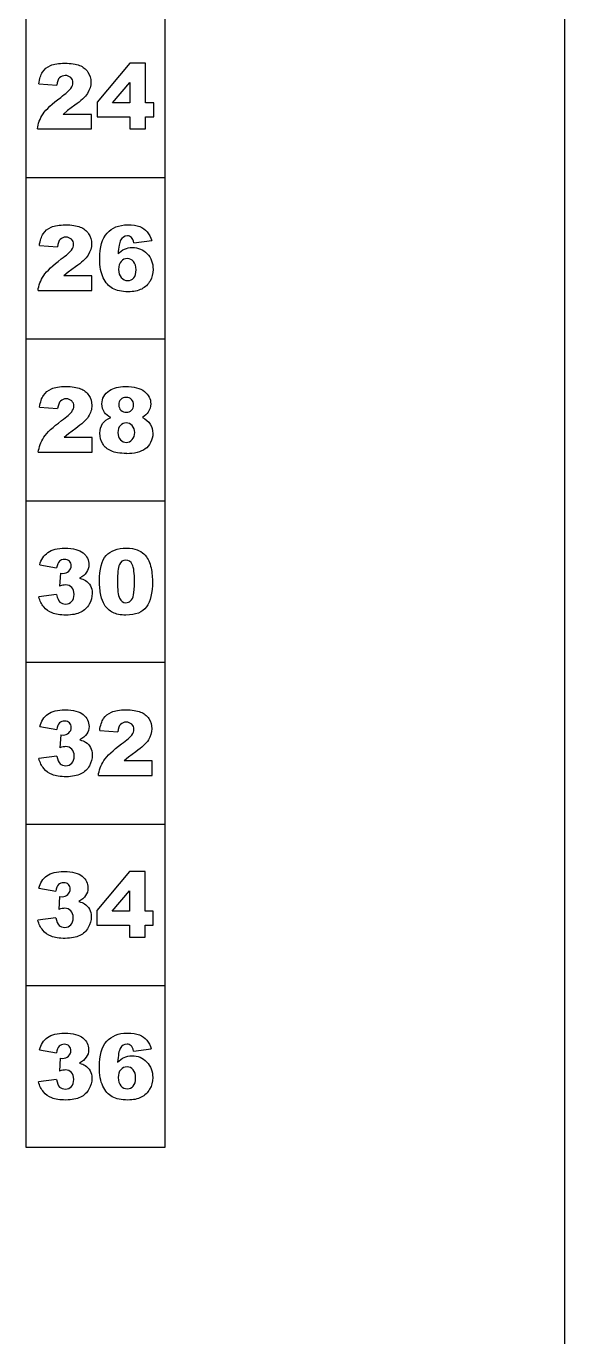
# Model space of a CAD drawing. Header units: millimetres. Extents: x 110 to 143, y 36 to 166.
# Drawn here: x 131.1 to 142.75, y 51.1 to 79.48 of the extents above; entities that cross this region are included whole.
import ezdxf

# ---------------------------------------------------------------- set-up
doc = ezdxf.new("R2010")
doc.units = ezdxf.units.MM
doc.header["$LTSCALE"] = 16.335
doc.layers.get('0').update_dxf_attribs({"linetype": 'CONTINUOUS'})

msp = doc.modelspace()

# ---------------------------------------------------------------- linework, layer by layer
at = {"linetype": 'Continuous'}
for p, q in [((142.746, 41.953), (142.746, 127.853)), ((131.096, 55.203), (131.096, 118.203)), ((134.096, 118.203), (134.096, 55.203)), ((133.339, 78.677), (132.631, 77.835)), ((133.678, 78.677), (133.339, 78.677)), ((133.678, 77.816), (133.678, 78.677)), ((131.366, 78.23), (131.756, 78.198)), ((132.964, 77.816), (133.339, 78.257)), ((133.339, 78.257), (133.339, 77.816)), ((132.147, 77.769), (131.99, 77.655)), ((132.631, 77.835), (132.631, 77.515)), ((133.339, 77.816), (132.964, 77.816)), ((133.854, 77.816), (133.678, 77.816)), ((133.854, 77.515), (133.854, 77.816)), ((131.99, 77.655), (131.897, 77.57)), ((132.505, 77.57), (131.897, 77.57)), ((132.505, 77.253), (132.505, 77.57)), ((132.631, 77.515), (133.339, 77.515)), ((133.339, 77.515), (133.339, 77.253)), ((133.678, 77.515), (133.854, 77.515)), ((133.678, 77.253), (133.678, 77.515)), ((131.338, 77.253), (132.505, 77.253)), ((133.339, 77.253), (133.678, 77.253)), ((131.096, 76.203), (134.096, 76.203)), ((131.38, 74.73), (131.77, 74.698)), ((133.424, 74.79), (133.811, 74.838)), ((132.004, 74.155), (131.911, 74.07)), ((132.518, 74.07), (131.911, 74.07)), ((132.161, 74.269), (132.004, 74.155)), ((132.518, 73.753), (132.518, 74.07)), ((131.351, 73.753), (132.518, 73.753)), ((134.096, 72.703), (131.096, 72.703)), ((131.386, 71.23), (131.775, 71.198)), ((132.01, 70.655), (131.917, 70.57)), ((132.167, 70.769), (132.01, 70.655)), ((132.524, 70.57), (131.917, 70.57)), ((132.524, 70.253), (132.524, 70.57)), ((131.357, 70.253), (132.524, 70.253)), ((131.096, 69.203), (134.096, 69.203)), ((131.387, 67.814), (131.754, 67.748)), ((131.839, 67.635), (131.818, 67.357)), ((131.839, 67.635), (131.889, 67.631)), ((131.754, 67.174), (131.366, 67.123)), ((134.096, 65.703), (131.096, 65.703)), ((131.39, 64.314), (131.757, 64.248)), ((131.841, 64.135), (131.821, 63.857)), ((131.841, 64.135), (131.892, 64.131)), ((132.685, 64.23), (133.074, 64.198)), ((131.757, 63.674), (131.369, 63.623)), ((133.308, 63.655), (133.216, 63.57)), ((133.823, 63.57), (133.216, 63.57)), ((133.466, 63.769), (133.308, 63.655)), ((133.823, 63.253), (133.823, 63.57)), ((132.656, 63.253), (133.823, 63.253)), ((131.096, 62.203), (134.096, 62.203)), ((133.331, 61.177), (132.622, 60.335)), ((133.67, 61.177), (133.331, 61.177)), ((133.67, 60.316), (133.67, 61.177)), ((131.367, 60.814), (131.735, 60.748)), ((132.955, 60.316), (133.331, 60.757)), ((133.331, 60.757), (133.331, 60.316)), ((131.819, 60.635), (131.799, 60.357)), ((131.819, 60.635), (131.87, 60.631)), ((131.735, 60.174), (131.346, 60.123)), ((132.622, 60.335), (132.622, 60.015)), ((133.331, 60.316), (132.955, 60.316)), ((133.845, 60.316), (133.67, 60.316)), ((133.845, 60.015), (133.845, 60.316)), ((132.622, 60.015), (133.331, 60.015)), ((133.331, 60.015), (133.331, 59.753)), ((133.67, 60.015), (133.845, 60.015)), ((133.67, 59.753), (133.67, 60.015)), ((133.331, 59.753), (133.67, 59.753)), ((134.096, 58.703), (131.096, 58.703)), ((133.415, 57.29), (133.802, 57.338)), ((131.381, 57.314), (131.749, 57.248)), ((131.833, 57.135), (131.813, 56.857)), ((131.833, 57.135), (131.883, 57.131)), ((131.749, 56.674), (131.36, 56.623)), ((134.096, 55.203), (131.096, 55.203))]:
    msp.add_line(p, q, dxfattribs=at)
msp.add_arc((133.27, 71.3), 1.071, 270.0061, 282.0044, dxfattribs=at)
for points in [[(131.45, 78.486), (131.49, 78.547), (131.548, 78.595), (131.622, 78.627)], [(131.622, 78.627), (131.697, 78.66), (131.799, 78.677), (131.931, 78.677)], [(131.931, 78.677), (132.067, 78.677), (132.173, 78.661), (132.249, 78.63)], [(132.249, 78.63), (132.326, 78.598), (132.385, 78.551), (132.429, 78.486)], [(131.366, 78.23), (131.382, 78.339), (131.409, 78.425), (131.45, 78.486)], [(131.819, 78.363), (131.787, 78.332), (131.766, 78.277), (131.756, 78.198)], [(131.941, 78.41), (131.892, 78.41), (131.85, 78.394), (131.819, 78.363)], [(132.06, 78.365), (132.028, 78.395), (131.989, 78.41), (131.941, 78.41)], [(132.107, 78.256), (132.107, 78.298), (132.091, 78.334), (132.06, 78.365)], [(132.429, 78.486), (132.473, 78.421), (132.495, 78.349), (132.495, 78.269)], [(131.841, 77.938), (131.955, 78.022), (132.027, 78.087), (132.059, 78.131)], [(132.059, 78.131), (132.091, 78.174), (132.107, 78.216), (132.107, 78.256)], [(132.495, 78.269), (132.495, 78.183), (132.469, 78.102), (132.42, 78.024)], [(131.459, 77.578), (131.527, 77.679), (131.654, 77.799), (131.841, 77.938)], [(132.42, 78.024), (132.37, 77.946), (132.279, 77.861), (132.147, 77.769)], [(131.338, 77.253), (131.351, 77.368), (131.391, 77.476), (131.459, 77.578)], [(131.38, 74.73), (131.395, 74.839), (131.423, 74.925), (131.464, 74.986)], [(131.464, 74.986), (131.504, 75.047), (131.562, 75.095), (131.636, 75.127)], [(131.636, 75.127), (131.711, 75.16), (131.813, 75.177), (131.945, 75.177)], [(131.955, 74.91), (131.905, 74.91), (131.864, 74.894), (131.833, 74.863)], [(131.945, 75.177), (132.081, 75.177), (132.187, 75.161), (132.263, 75.13)], [(132.073, 74.865), (132.042, 74.895), (132.003, 74.91), (131.955, 74.91)], [(132.263, 75.13), (132.34, 75.098), (132.399, 75.051), (132.443, 74.986)], [(132.443, 74.986), (132.487, 74.921), (132.509, 74.849), (132.509, 74.769)], [(132.687, 74.445), (132.687, 74.697), (132.739, 74.883), (132.846, 75)], [(132.846, 75), (132.952, 75.118), (133.099, 75.177), (133.288, 75.177)], [(133.284, 74.938), (133.221, 74.938), (133.172, 74.906), (133.137, 74.843)], [(133.372, 74.904), (133.348, 74.927), (133.319, 74.938), (133.284, 74.938)], [(133.288, 75.177), (133.399, 75.177), (133.487, 75.163), (133.552, 75.138)], [(133.552, 75.138), (133.617, 75.112), (133.67, 75.075), (133.713, 75.025)], [(133.713, 75.025), (133.755, 74.975), (133.788, 74.912), (133.811, 74.838)], [(131.833, 74.863), (131.801, 74.832), (131.78, 74.777), (131.77, 74.698)], [(131.855, 74.438), (131.968, 74.522), (132.041, 74.587), (132.073, 74.631)], [(132.121, 74.756), (132.121, 74.798), (132.105, 74.834), (132.073, 74.865)], [(132.073, 74.631), (132.105, 74.674), (132.121, 74.716), (132.121, 74.756)], [(132.509, 74.769), (132.509, 74.683), (132.483, 74.602), (132.434, 74.524)], [(133.137, 74.843), (133.112, 74.797), (133.092, 74.698), (133.081, 74.548)], [(133.081, 74.548), (133.127, 74.595), (133.175, 74.63), (133.224, 74.653)], [(133.224, 74.653), (133.273, 74.675), (133.329, 74.687), (133.394, 74.687)], [(133.424, 74.79), (133.413, 74.844), (133.396, 74.882), (133.372, 74.904)], [(133.394, 74.687), (133.518, 74.687), (133.624, 74.642), (133.71, 74.553)], [(131.473, 74.078), (131.541, 74.179), (131.668, 74.299), (131.855, 74.438)], [(132.434, 74.524), (132.384, 74.446), (132.293, 74.361), (132.161, 74.269)], [(132.762, 74.029), (132.711, 74.134), (132.687, 74.272), (132.687, 74.445)], [(133.149, 74.386), (133.112, 74.346), (133.094, 74.289), (133.094, 74.214)], [(133.285, 74.446), (133.231, 74.446), (133.185, 74.426), (133.149, 74.386)], [(133.418, 74.384), (133.382, 74.425), (133.338, 74.446), (133.285, 74.446)], [(133.472, 74.204), (133.472, 74.282), (133.453, 74.342), (133.418, 74.384)], [(133.71, 74.553), (133.796, 74.463), (133.84, 74.351), (133.84, 74.214)], [(131.351, 73.753), (131.365, 73.868), (131.405, 73.976), (131.473, 74.078)], [(133.094, 74.214), (133.094, 74.138), (133.113, 74.079), (133.152, 74.036)], [(133.42, 74.03), (133.454, 74.068), (133.472, 74.126), (133.472, 74.204)], [(133.84, 74.214), (133.84, 74.122), (133.818, 74.038), (133.774, 73.961)], [(132.965, 73.8), (132.88, 73.848), (132.813, 73.924), (132.762, 74.029)], [(133.303, 73.729), (133.162, 73.729), (133.049, 73.753), (132.965, 73.8)], [(133.152, 74.036), (133.19, 73.993), (133.237, 73.972), (133.292, 73.972)], [(133.292, 73.972), (133.343, 73.972), (133.386, 73.991), (133.42, 74.03)], [(133.593, 73.788), (133.515, 73.749), (133.419, 73.729), (133.303, 73.729)], [(133.774, 73.961), (133.73, 73.885), (133.67, 73.826), (133.593, 73.788)], [(131.47, 71.486), (131.51, 71.547), (131.567, 71.595), (131.642, 71.627)], [(131.642, 71.627), (131.716, 71.66), (131.818, 71.677), (131.95, 71.677)], [(131.95, 71.677), (132.087, 71.677), (132.193, 71.661), (132.269, 71.63)], [(132.269, 71.63), (132.346, 71.598), (132.405, 71.551), (132.449, 71.486)], [(132.733, 71.303), (132.733, 71.42), (132.788, 71.516), (132.899, 71.591)], [(132.899, 71.591), (132.984, 71.648), (133.098, 71.677), (133.239, 71.677)], [(133.239, 71.677), (133.427, 71.677), (133.564, 71.641), (133.654, 71.57)], [(133.654, 71.57), (133.744, 71.498), (133.789, 71.408), (133.789, 71.301)], [(131.386, 71.23), (131.401, 71.339), (131.429, 71.425), (131.47, 71.486)], [(131.839, 71.363), (131.807, 71.332), (131.786, 71.277), (131.775, 71.198)], [(131.961, 71.41), (131.911, 71.41), (131.87, 71.394), (131.839, 71.363)], [(132.079, 71.365), (132.048, 71.395), (132.009, 71.41), (131.961, 71.41)], [(132.127, 71.256), (132.127, 71.298), (132.111, 71.334), (132.079, 71.365)], [(132.079, 71.131), (132.111, 71.174), (132.127, 71.216), (132.127, 71.256)], [(132.515, 71.269), (132.515, 71.183), (132.489, 71.102), (132.439, 71.024)], [(132.449, 71.486), (132.493, 71.421), (132.515, 71.349), (132.515, 71.269)], [(132.79, 71.114), (132.752, 71.169), (132.733, 71.232), (132.733, 71.303)], [(133.143, 71.395), (133.113, 71.365), (133.099, 71.327), (133.099, 71.28)], [(133.099, 71.28), (133.099, 71.232), (133.113, 71.193), (133.144, 71.163)], [(133.259, 71.44), (133.211, 71.44), (133.173, 71.425), (133.143, 71.395)], [(133.373, 71.394), (133.343, 71.425), (133.304, 71.44), (133.259, 71.44)], [(133.418, 71.277), (133.418, 71.324), (133.403, 71.364), (133.373, 71.394)], [(133.375, 71.163), (133.404, 71.192), (133.418, 71.23), (133.418, 71.277)], [(133.789, 71.301), (133.789, 71.238), (133.77, 71.178), (133.735, 71.124)], [(131.478, 70.578), (131.546, 70.679), (131.673, 70.799), (131.86, 70.938)], [(131.86, 70.938), (131.974, 71.022), (132.047, 71.087), (132.079, 71.131)], [(132.439, 71.024), (132.39, 70.946), (132.299, 70.861), (132.167, 70.769)], [(132.748, 70.873), (132.786, 70.93), (132.844, 70.974), (132.924, 71.005)], [(132.924, 71.005), (132.863, 71.038), (132.818, 71.074), (132.79, 71.114)], [(133.144, 71.163), (133.175, 71.133), (133.215, 71.119), (133.265, 71.119)], [(133.265, 71.119), (133.309, 71.119), (133.346, 71.133), (133.375, 71.163)], [(133.735, 71.124), (133.708, 71.083), (133.666, 71.044), (133.609, 71.005)], [(133.609, 71.005), (133.684, 70.969), (133.741, 70.92), (133.778, 70.861)], [(132.69, 70.665), (132.69, 70.747), (132.709, 70.815), (132.748, 70.873)], [(132.751, 70.436), (132.71, 70.504), (132.69, 70.58), (132.69, 70.665)], [(133.132, 70.833), (133.095, 70.794), (133.078, 70.743), (133.078, 70.678)], [(133.078, 70.678), (133.078, 70.616), (133.096, 70.565), (133.134, 70.526)], [(133.259, 70.89), (133.21, 70.89), (133.168, 70.871), (133.132, 70.833)], [(133.387, 70.83), (133.35, 70.87), (133.307, 70.89), (133.259, 70.89)], [(133.444, 70.679), (133.444, 70.74), (133.425, 70.791), (133.387, 70.83)], [(133.388, 70.527), (133.425, 70.567), (133.444, 70.618), (133.444, 70.679)], [(133.778, 70.861), (133.815, 70.801), (133.834, 70.735), (133.834, 70.663)], [(133.834, 70.663), (133.834, 70.592), (133.818, 70.527), (133.786, 70.466)], [(131.357, 70.253), (131.371, 70.368), (131.411, 70.476), (131.478, 70.578)], [(132.93, 70.282), (132.852, 70.316), (132.792, 70.368), (132.751, 70.436)], [(133.134, 70.526), (133.172, 70.487), (133.215, 70.468), (133.263, 70.468)], [(133.263, 70.468), (133.309, 70.468), (133.351, 70.487), (133.388, 70.527)], [(133.786, 70.466), (133.753, 70.405), (133.714, 70.358), (133.668, 70.325)], [(133.27, 70.229), (133.121, 70.229), (133.008, 70.247), (132.93, 70.282)], [(133.668, 70.325), (133.621, 70.292), (133.562, 70.267), (133.493, 70.252)], [(131.563, 68.083), (131.649, 68.145), (131.773, 68.177), (131.932, 68.177)], [(131.932, 68.177), (132.115, 68.177), (132.246, 68.142), (132.328, 68.074)], [(132.825, 68.017), (132.921, 68.123), (133.067, 68.177), (133.263, 68.177)], [(133.263, 68.177), (133.357, 68.177), (133.434, 68.164), (133.495, 68.141)], [(133.495, 68.141), (133.556, 68.119), (133.605, 68.088), (133.643, 68.051)], [(131.387, 67.814), (131.417, 67.93), (131.476, 68.02), (131.563, 68.083)], [(131.813, 67.893), (131.784, 67.865), (131.764, 67.817), (131.754, 67.748)], [(131.924, 67.935), (131.879, 67.935), (131.841, 67.921), (131.813, 67.893)], [(132.029, 67.897), (132.004, 67.922), (131.968, 67.935), (131.924, 67.935)], [(132.068, 67.795), (132.068, 67.837), (132.054, 67.871), (132.029, 67.897)], [(132.328, 68.074), (132.41, 68.006), (132.451, 67.921), (132.451, 67.818)], [(132.451, 67.818), (132.451, 67.757), (132.433, 67.702), (132.401, 67.654)], [(132.682, 67.459), (132.682, 67.724), (132.73, 67.91), (132.825, 68.017)], [(133.111, 67.82), (133.082, 67.755), (133.068, 67.633), (133.068, 67.458)], [(133.25, 67.918), (133.185, 67.918), (133.139, 67.885), (133.111, 67.82)], [(133.391, 67.822), (133.36, 67.886), (133.313, 67.918), (133.25, 67.918)], [(133.439, 67.447), (133.439, 67.632), (133.423, 67.758), (133.391, 67.822)], [(133.643, 68.051), (133.682, 68.013), (133.711, 67.974), (133.733, 67.933)], [(133.733, 67.933), (133.755, 67.892), (133.773, 67.844), (133.787, 67.79)], [(131.889, 67.631), (131.94, 67.631), (131.982, 67.647), (132.016, 67.679)], [(132.016, 67.679), (132.051, 67.712), (132.068, 67.75), (132.068, 67.795)], [(132.401, 67.654), (132.368, 67.604), (132.318, 67.561), (132.251, 67.525)], [(133.787, 67.79), (133.812, 67.685), (133.826, 67.576), (133.826, 67.463)], [(131.945, 67.38), (131.914, 67.38), (131.872, 67.373), (131.818, 67.357)], [(132.08, 67.327), (132.047, 67.362), (132.002, 67.38), (131.945, 67.38)], [(132.131, 67.176), (132.131, 67.241), (132.114, 67.291), (132.08, 67.327)], [(132.251, 67.525), (132.305, 67.511), (132.347, 67.495), (132.375, 67.477)], [(132.375, 67.477), (132.421, 67.449), (132.457, 67.411), (132.483, 67.364)], [(132.483, 67.364), (132.509, 67.317), (132.522, 67.262), (132.522, 67.197)], [(132.709, 67.162), (132.69, 67.251), (132.682, 67.35), (132.682, 67.459)], [(133.068, 67.458), (133.068, 67.279), (133.083, 67.157), (133.114, 67.092)], [(133.418, 67.167), (133.431, 67.227), (133.439, 67.32), (133.439, 67.447)], [(133.826, 67.463), (133.826, 67.209), (133.783, 67.023), (133.697, 66.906)], [(131.475, 66.905), (131.427, 66.962), (131.391, 67.035), (131.366, 67.123)], [(131.754, 67.174), (131.77, 67.096), (131.793, 67.041), (131.825, 67.011)], [(131.825, 67.011), (131.858, 66.98), (131.899, 66.966), (131.948, 66.966)], [(131.948, 66.966), (132, 66.966), (132.044, 66.985), (132.078, 67.023)], [(132.078, 67.023), (132.113, 67.061), (132.131, 67.112), (132.131, 67.176)], [(132.522, 67.197), (132.522, 67.115), (132.5, 67.037), (132.458, 66.962)], [(132.788, 66.95), (132.754, 67.002), (132.729, 67.072), (132.709, 67.162)], [(133.114, 67.092), (133.146, 67.027), (133.192, 66.995), (133.252, 66.995)], [(133.252, 66.995), (133.291, 66.995), (133.325, 67.008), (133.354, 67.036)], [(133.354, 67.036), (133.383, 67.063), (133.405, 67.107), (133.418, 67.167)], [(131.656, 66.774), (131.583, 66.804), (131.522, 66.847), (131.475, 66.905)], [(131.958, 66.729), (131.83, 66.729), (131.73, 66.744), (131.656, 66.774)], [(132.274, 66.79), (132.194, 66.75), (132.088, 66.729), (131.958, 66.729)], [(132.458, 66.962), (132.415, 66.888), (132.354, 66.829), (132.274, 66.79)], [(132.967, 66.785), (132.895, 66.823), (132.835, 66.878), (132.788, 66.95)], [(133.253, 66.729), (133.134, 66.729), (133.04, 66.748), (132.967, 66.785)], [(133.697, 66.906), (133.611, 66.787), (133.463, 66.729), (133.253, 66.729)], [(131.39, 64.314), (131.42, 64.43), (131.478, 64.52), (131.566, 64.583)], [(131.566, 64.583), (131.652, 64.645), (131.775, 64.677), (131.935, 64.677)], [(131.927, 64.435), (131.881, 64.435), (131.844, 64.421), (131.816, 64.393)], [(132.032, 64.397), (132.007, 64.422), (131.971, 64.435), (131.927, 64.435)], [(131.935, 64.677), (132.117, 64.677), (132.249, 64.642), (132.331, 64.574)], [(132.331, 64.574), (132.412, 64.506), (132.454, 64.421), (132.454, 64.318)], [(132.685, 64.23), (132.7, 64.339), (132.728, 64.425), (132.768, 64.486)], [(132.768, 64.486), (132.809, 64.547), (132.866, 64.595), (132.941, 64.627)], [(132.941, 64.627), (133.015, 64.66), (133.117, 64.677), (133.249, 64.677)], [(133.249, 64.677), (133.386, 64.677), (133.492, 64.661), (133.568, 64.63)], [(133.568, 64.63), (133.644, 64.598), (133.704, 64.551), (133.748, 64.486)], [(133.748, 64.486), (133.791, 64.421), (133.813, 64.349), (133.813, 64.269)], [(131.816, 64.393), (131.787, 64.365), (131.767, 64.317), (131.757, 64.248)], [(131.892, 64.131), (131.943, 64.131), (131.985, 64.147), (132.019, 64.179)], [(132.019, 64.179), (132.053, 64.212), (132.071, 64.25), (132.071, 64.295)], [(132.071, 64.295), (132.071, 64.337), (132.057, 64.371), (132.032, 64.397)], [(132.404, 64.154), (132.37, 64.104), (132.321, 64.061), (132.254, 64.025)], [(132.454, 64.318), (132.454, 64.257), (132.436, 64.202), (132.404, 64.154)], [(133.138, 64.363), (133.106, 64.332), (133.085, 64.277), (133.074, 64.198)], [(133.26, 64.41), (133.21, 64.41), (133.169, 64.394), (133.138, 64.363)], [(133.159, 63.938), (133.273, 64.022), (133.345, 64.087), (133.378, 64.131)], [(133.378, 64.365), (133.346, 64.395), (133.307, 64.41), (133.26, 64.41)], [(133.426, 64.256), (133.426, 64.298), (133.409, 64.334), (133.378, 64.365)], [(133.378, 64.131), (133.409, 64.174), (133.426, 64.216), (133.426, 64.256)], [(133.813, 64.269), (133.813, 64.183), (133.788, 64.102), (133.738, 64.024)], [(131.947, 63.88), (131.917, 63.88), (131.875, 63.873), (131.821, 63.857)], [(132.083, 63.827), (132.05, 63.862), (132.005, 63.88), (131.947, 63.88)], [(132.254, 64.025), (132.307, 64.011), (132.349, 63.995), (132.378, 63.977)], [(132.378, 63.977), (132.424, 63.949), (132.46, 63.911), (132.486, 63.864)], [(132.486, 63.864), (132.512, 63.817), (132.525, 63.762), (132.525, 63.697)], [(132.777, 63.578), (132.845, 63.679), (132.972, 63.799), (133.159, 63.938)], [(133.738, 64.024), (133.688, 63.946), (133.598, 63.861), (133.466, 63.769)], [(131.478, 63.405), (131.43, 63.462), (131.393, 63.535), (131.369, 63.623)], [(131.757, 63.674), (131.773, 63.596), (131.796, 63.541), (131.828, 63.511)], [(132.081, 63.523), (132.115, 63.561), (132.134, 63.612), (132.134, 63.676)], [(132.134, 63.676), (132.134, 63.741), (132.116, 63.791), (132.083, 63.827)], [(132.525, 63.697), (132.525, 63.615), (132.503, 63.537), (132.461, 63.462)], [(132.656, 63.253), (132.669, 63.368), (132.709, 63.476), (132.777, 63.578)], [(131.659, 63.274), (131.585, 63.304), (131.525, 63.347), (131.478, 63.405)], [(131.828, 63.511), (131.86, 63.48), (131.902, 63.466), (131.951, 63.466)], [(131.951, 63.466), (132.003, 63.466), (132.047, 63.485), (132.081, 63.523)], [(132.277, 63.29), (132.197, 63.25), (132.091, 63.229), (131.961, 63.229)], [(132.461, 63.462), (132.418, 63.388), (132.357, 63.329), (132.277, 63.29)], [(131.961, 63.229), (131.833, 63.229), (131.733, 63.244), (131.659, 63.274)], [(131.367, 60.814), (131.398, 60.93), (131.456, 61.02), (131.543, 61.083)], [(131.543, 61.083), (131.63, 61.145), (131.753, 61.177), (131.913, 61.177)], [(131.913, 61.177), (132.095, 61.177), (132.227, 61.142), (132.308, 61.074)], [(132.308, 61.074), (132.39, 61.006), (132.431, 60.921), (132.431, 60.818)], [(131.793, 60.893), (131.765, 60.865), (131.744, 60.817), (131.735, 60.748)], [(131.905, 60.935), (131.859, 60.935), (131.822, 60.921), (131.793, 60.893)], [(132.009, 60.897), (131.984, 60.922), (131.949, 60.935), (131.905, 60.935)], [(131.997, 60.679), (132.031, 60.712), (132.048, 60.75), (132.048, 60.795)], [(132.048, 60.795), (132.048, 60.837), (132.035, 60.871), (132.009, 60.897)], [(132.431, 60.818), (132.431, 60.757), (132.414, 60.702), (132.381, 60.654)], [(131.87, 60.631), (131.92, 60.631), (131.962, 60.647), (131.997, 60.679)], [(132.381, 60.654), (132.348, 60.604), (132.298, 60.561), (132.231, 60.525)], [(132.231, 60.525), (132.285, 60.511), (132.327, 60.495), (132.355, 60.477)], [(132.355, 60.477), (132.401, 60.449), (132.438, 60.411), (132.464, 60.364)], [(131.735, 60.174), (131.75, 60.096), (131.773, 60.041), (131.806, 60.011)], [(131.925, 60.38), (131.894, 60.38), (131.852, 60.373), (131.799, 60.357)], [(132.06, 60.327), (132.027, 60.362), (131.982, 60.38), (131.925, 60.38)], [(132.059, 60.023), (132.093, 60.061), (132.111, 60.112), (132.111, 60.176)], [(132.111, 60.176), (132.111, 60.241), (132.094, 60.291), (132.06, 60.327)], [(132.503, 60.197), (132.503, 60.115), (132.481, 60.037), (132.438, 59.962)], [(132.464, 60.364), (132.489, 60.317), (132.503, 60.262), (132.503, 60.197)], [(131.455, 59.905), (131.407, 59.962), (131.371, 60.035), (131.346, 60.123)], [(131.637, 59.774), (131.563, 59.804), (131.503, 59.847), (131.455, 59.905)], [(131.806, 60.011), (131.838, 59.98), (131.879, 59.966), (131.929, 59.966)], [(131.929, 59.966), (131.98, 59.966), (132.024, 59.985), (132.059, 60.023)], [(132.438, 59.962), (132.396, 59.888), (132.335, 59.829), (132.254, 59.79)], [(131.938, 59.729), (131.81, 59.729), (131.71, 59.744), (131.637, 59.774)], [(132.254, 59.79), (132.174, 59.75), (132.068, 59.729), (131.938, 59.729)], [(131.557, 57.583), (131.644, 57.645), (131.767, 57.677), (131.926, 57.677)], [(131.926, 57.677), (132.109, 57.677), (132.241, 57.642), (132.322, 57.574)], [(132.837, 57.5), (132.943, 57.618), (133.09, 57.677), (133.28, 57.677)], [(133.28, 57.677), (133.39, 57.677), (133.478, 57.663), (133.543, 57.638)], [(133.543, 57.638), (133.608, 57.612), (133.662, 57.575), (133.704, 57.525)], [(131.381, 57.314), (131.412, 57.43), (131.47, 57.52), (131.557, 57.583)], [(131.807, 57.393), (131.778, 57.365), (131.758, 57.317), (131.749, 57.248)], [(131.919, 57.435), (131.873, 57.435), (131.836, 57.421), (131.807, 57.393)], [(132.023, 57.397), (131.998, 57.422), (131.963, 57.435), (131.919, 57.435)], [(132.062, 57.295), (132.062, 57.337), (132.049, 57.371), (132.023, 57.397)], [(132.322, 57.574), (132.404, 57.506), (132.445, 57.421), (132.445, 57.318)], [(132.445, 57.318), (132.445, 57.257), (132.428, 57.202), (132.395, 57.154)], [(132.678, 56.945), (132.678, 57.197), (132.73, 57.383), (132.837, 57.5)], [(133.128, 57.343), (133.103, 57.297), (133.084, 57.198), (133.072, 57.048)], [(133.276, 57.438), (133.213, 57.438), (133.163, 57.406), (133.128, 57.343)], [(133.363, 57.404), (133.34, 57.427), (133.31, 57.438), (133.276, 57.438)], [(133.415, 57.29), (133.405, 57.344), (133.387, 57.382), (133.363, 57.404)], [(133.704, 57.525), (133.747, 57.475), (133.779, 57.412), (133.802, 57.338)], [(131.883, 57.131), (131.934, 57.131), (131.976, 57.147), (132.01, 57.179)], [(132.01, 57.179), (132.045, 57.212), (132.062, 57.25), (132.062, 57.295)], [(132.395, 57.154), (132.362, 57.104), (132.312, 57.061), (132.245, 57.025)], [(133.072, 57.048), (133.118, 57.095), (133.166, 57.13), (133.216, 57.153)], [(133.216, 57.153), (133.264, 57.175), (133.321, 57.187), (133.386, 57.187)], [(133.386, 57.187), (133.51, 57.187), (133.616, 57.142), (133.701, 57.053)], [(133.701, 57.053), (133.788, 56.963), (133.832, 56.851), (133.832, 56.714)], [(131.939, 56.88), (131.908, 56.88), (131.866, 56.873), (131.813, 56.857)], [(132.074, 56.827), (132.041, 56.862), (131.996, 56.88), (131.939, 56.88)], [(132.125, 56.676), (132.125, 56.741), (132.108, 56.791), (132.074, 56.827)], [(132.245, 57.025), (132.299, 57.011), (132.341, 56.995), (132.369, 56.977)], [(132.369, 56.977), (132.415, 56.949), (132.452, 56.911), (132.477, 56.864)], [(132.477, 56.864), (132.503, 56.817), (132.517, 56.762), (132.517, 56.697)], [(132.753, 56.529), (132.703, 56.634), (132.678, 56.772), (132.678, 56.945)], [(133.14, 56.886), (133.104, 56.846), (133.086, 56.789), (133.086, 56.714)], [(133.277, 56.946), (133.222, 56.946), (133.176, 56.926), (133.14, 56.886)], [(133.409, 56.884), (133.373, 56.925), (133.329, 56.946), (133.277, 56.946)], [(133.463, 56.704), (133.463, 56.782), (133.445, 56.842), (133.409, 56.884)], [(131.469, 56.405), (131.421, 56.462), (131.385, 56.535), (131.36, 56.623)], [(131.749, 56.674), (131.764, 56.596), (131.787, 56.541), (131.819, 56.511)], [(131.819, 56.511), (131.852, 56.48), (131.893, 56.466), (131.943, 56.466)], [(131.943, 56.466), (131.994, 56.466), (132.038, 56.485), (132.072, 56.523)], [(132.072, 56.523), (132.107, 56.561), (132.125, 56.612), (132.125, 56.676)], [(132.517, 56.697), (132.517, 56.615), (132.495, 56.537), (132.452, 56.462)], [(132.957, 56.3), (132.872, 56.348), (132.804, 56.424), (132.753, 56.529)], [(133.086, 56.714), (133.086, 56.638), (133.105, 56.579), (133.143, 56.536)], [(133.143, 56.536), (133.181, 56.493), (133.228, 56.472), (133.283, 56.472)], [(133.283, 56.472), (133.334, 56.472), (133.377, 56.491), (133.412, 56.53)], [(133.412, 56.53), (133.446, 56.568), (133.463, 56.626), (133.463, 56.704)], [(133.832, 56.714), (133.832, 56.622), (133.81, 56.538), (133.766, 56.461)], [(131.65, 56.274), (131.577, 56.304), (131.517, 56.347), (131.469, 56.405)], [(131.952, 56.229), (131.824, 56.229), (131.724, 56.244), (131.65, 56.274)], [(132.268, 56.29), (132.188, 56.25), (132.082, 56.229), (131.952, 56.229)], [(132.452, 56.462), (132.41, 56.388), (132.348, 56.329), (132.268, 56.29)], [(133.294, 56.229), (133.154, 56.229), (133.041, 56.253), (132.957, 56.3)], [(133.584, 56.288), (133.507, 56.249), (133.41, 56.229), (133.294, 56.229)], [(133.766, 56.461), (133.722, 56.385), (133.662, 56.326), (133.584, 56.288)]]:
    msp.add_open_spline(points, degree=3, dxfattribs=at)

doc.saveas('drawing.dxf')
